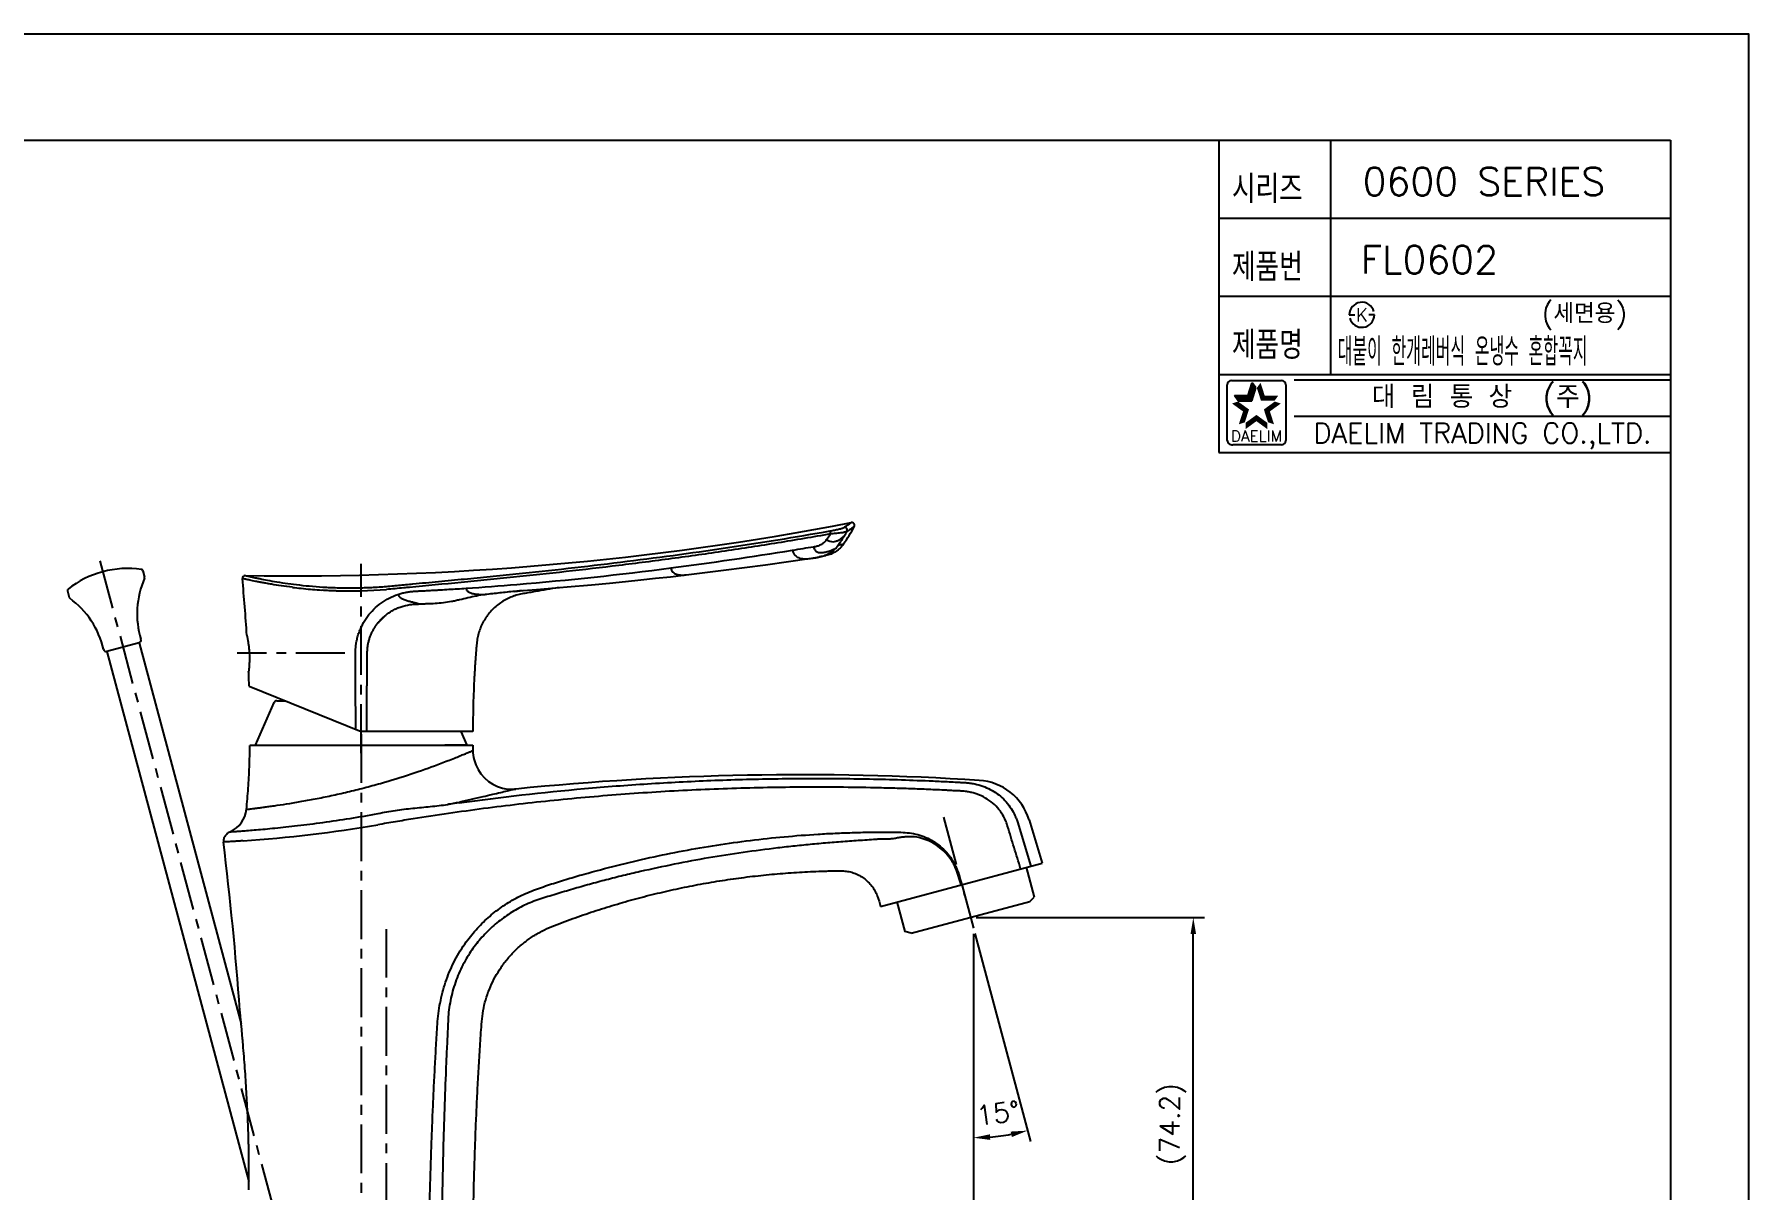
# Model space of a CAD drawing. Extents: x -12995 to -12401, y -628 to -208.
# Drawn here: x -12708.3 to -12400.9, y -415.5 to -208.3 of the extents above; entities that cross this region are included whole.
import ezdxf
from ezdxf.enums import TextEntityAlignment as Align

# ---------------------------------------------------------------- set-up
doc = ezdxf.new("R2010")
doc.units = 0
doc.header["$LTSCALE"] = 7
doc.header["$MEASUREMENT"] = 0
doc.linetypes.add('CENTER', pattern=[2, 1.25, -0.25, 0.25, -0.25])
doc.layers.get('0').update_dxf_attribs({"color": 2, "linetype": 'CONTINUOUS'})
for name, color, linetype in [('02___PRT_ALL_AXES', 7, 'CONTINUOUS'), ('08_ALL_FEATURES', 7, 'CONTINUOUS'), ('CL', 1, 'CENTER'), ('D', 2, 'CONTINUOUS'), ('DWG', 7, 'CONTINUOUS'), ('TXT', 4, 'CONTINUOUS')]:
    doc.layers.add(name, color=color, linetype=linetype)
doc.styles.add('GHS', font='ROMANS', dxfattribs={"bigfont": 'GHS'})
doc.styles.add('ROMANS', font='romans')

msp = doc.modelspace()

# ---------------------------------------------------------------- linework, layer by layer
at = {"color": 7}
for p, q in [((-12495.88, -227.25), (-12495.88, -283.25)), ((-12475.88, -227.25), (-12475.88, -269.25)), ((-12495.88, -241.25), (-12414.88, -241.25)), ((-12495.88, -255.25), (-12414.88, -255.25)), ((-12495.88, -269.25), (-12414.88, -269.25)), ((-12495.88, -283.25), (-12414.88, -283.25))]:
    msp.add_line(p, q, dxfattribs=at)
at = {"color": 2, "linetype": 'Continuous'}
for p, q in [((-12493.65, -270.37), (-12484.65, -270.37)), ((-12482.38, -270.25), (-12414.88, -270.25)), ((-12494.4, -281.12), (-12494.4, -271.12)), ((-12483.9, -271.12), (-12483.9, -281.12)), ((-12482.38, -276.75), (-12414.88, -276.75)), ((-12484.65, -281.87), (-12493.4, -281.87))]:
    msp.add_line(p, q, dxfattribs=at)
at = {"color": 2}
for p, q in [((-12492.4, -273.99), (-12493.07, -273.07)), ((-12493.07, -273.07), (-12490.64, -273.07)), ((-12490.64, -273.07), (-12489.89, -270.76)), ((-12489.98, -273.99), (-12489.23, -271.68)), ((-12489.23, -271.68), (-12489.89, -270.76)), ((-12492.4, -273.99), (-12489.98, -273.99))]:
    msp.add_line(p, q, dxfattribs=at)
at = {"linetype": 'Continuous'}
msp.add_lwpolyline([(-12994.88, -628.25), (-12400.88, -628.25), (-12400.88, -208.25), (-12994.88, -208.25)], close=True, dxfattribs=at)
at = {"color": 2, "linetype": 'Continuous'}
for centre, radius, start, end in [((-12493.65, -271.12), 0.75, 90, 180), ((-12484.65, -271.12), 0.75, 0, 90), ((-12493.53, -280.99), 0.884, 188.1301, 278.1301), ((-12484.65, -281.12), 0.75, 270, 0)]:
    msp.add_arc(centre, radius, start, end, dxfattribs=at)
at = {"color": 2}
for points in [[(-12493.07, -273.07), (-12492.4, -273.99), (-12490.64, -273.07), (-12489.98, -273.99)], [(-12490.64, -273.07), (-12489.98, -273.99), (-12489.89, -270.76), (-12489.23, -271.68)], [(-12488.41, -270.76), (-12489.08, -271.68), (-12487.66, -273.07), (-12488.33, -273.99)], [(-12487.66, -273.07), (-12488.33, -273.99), (-12485.24, -273.07), (-12485.9, -273.99)], [(-12491.56, -275.9), (-12490.48, -275.55), (-12493.52, -274.48), (-12492.45, -274.13)], [(-12492.31, -278.21), (-12491.23, -277.86), (-12491.56, -275.9), (-12490.48, -275.55)], [(-12489.15, -277.65), (-12489.15, -276.52), (-12491.11, -279.08), (-12491.11, -277.95)], [(-12487.19, -279.08), (-12487.19, -277.95), (-12489.15, -277.65), (-12489.15, -276.52)], [(-12484.78, -274.48), (-12485.86, -274.13), (-12486.74, -275.9), (-12487.82, -275.55)], [(-12486.74, -275.9), (-12487.82, -275.55), (-12485.99, -278.21), (-12487.07, -277.86)]]:
    msp.add_solid(points, dxfattribs=at)
at = {"layer": '02___PRT_ALL_AXES', "color": 7, "linetype": 'Continuous'}
for centre, radius, start, end in [((-12954.56, -333.3), 284.9, 3.4722, 5.5243), ((-12954.39, -333.29), 284.74, 1.6351, 2.1631)]:
    msp.add_arc(centre, radius, start, end, dxfattribs=at)
msp.add_open_spline([(-12670.18, -316.04), (-12670.18, -316.04), (-12670.18, -316.05), (-12670.18, -316.05), (-12670.18, -316.05), (-12670.17, -316.06), (-12670.17, -316.08), (-12670.16, -316.11), (-12670.16, -316.15), (-12670.15, -316.19), (-12670.14, -316.24), (-12670.12, -316.32), (-12670.1, -316.44), (-12670.07, -316.6), (-12670.03, -316.79), (-12669.99, -317), (-12669.96, -317.24), (-12669.9, -317.59), (-12669.84, -318.06), (-12669.78, -318.66), (-12669.74, -319.29), (-12669.72, -319.91), (-12669.72, -320.52), (-12669.73, -320.99), (-12669.75, -321.35), (-12669.77, -321.58), (-12669.78, -321.8), (-12669.8, -321.99), (-12669.81, -322.15), (-12669.83, -322.27), (-12669.84, -322.35), (-12669.84, -322.4), (-12669.85, -322.44), (-12669.85, -322.48), (-12669.85, -322.51), (-12669.86, -322.53), (-12669.86, -322.54), (-12669.86, -322.54), (-12669.86, -322.54), (-12669.86, -322.54), (-12669.86, -322.54)], degree=3, knots=[0, 0, 0, 0, 0.000154, 0.000617, 0.001387, 0.002462, 0.005528, 0.009807, 0.015288, 0.021954, 0.029783, 0.038751, 0.060011, 0.085492, 0.114925, 0.148008, 0.184416, 0.223801, 0.310005, 0.40344, 0.500623, 0.597858, 0.691396, 0.777633, 0.816972, 0.853281, 0.886216, 0.915459, 0.940724, 0.961762, 0.970624, 0.978355, 0.984933, 0.990337, 0.994554, 0.997575, 0.998634, 0.999392, 0.999848, 1, 1, 1, 1], dxfattribs=at)
at = {"layer": '08_ALL_FEATURES', "color": 7, "linetype": 'Continuous'}
for p, q in [((-12564.14, -299.89), (-12563.19, -299.67)), ((-12568.91, -302.25), (-12568.67, -302.21)), ((-12568.67, -302.21), (-12568.55, -302.19)), ((-12568.55, -302.19), (-12568.43, -302.17)), ((-12568.43, -302.17), (-12568.32, -302.16)), ((-12568.32, -302.16), (-12568.26, -302.15)), ((-12568.26, -302.15), (-12568.16, -302.13)), ((-12568.2, -302.14), (-12568.1, -302.12)), ((-12568.11, -302.12), (-12568, -302.1)), ((-12568.05, -302.11), (-12567.94, -302.09)), ((-12567.95, -302.09), (-12567.85, -302.07)), ((-12567.89, -302.08), (-12567.8, -302.06)), ((-12567.81, -302.06), (-12567.71, -302.04)), ((-12567.75, -302.05), (-12567.66, -302.03)), ((-12567.67, -302.03), (-12567.57, -302.01)), ((-12567.58, -302.01), (-12567.48, -301.99)), ((-12567.29, -301.93), (-12567.56, -301.98)), ((-12567.49, -301.99), (-12567.4, -301.97)), ((-12567.41, -301.97), (-12567.32, -301.95)), ((-12567.33, -301.95), (-12567.28, -301.94)), ((-12567.29, -301.94), (-12567.2, -301.92)), ((-12567.29, -301.93), (-12567.29, -301.93)), ((-12567.21, -301.92), (-12567.13, -301.9)), ((-12567.14, -301.91), (-12567.07, -301.89)), ((-12567.1, -301.89), (-12566.36, -301.75)), ((-12567.07, -301.89), (-12567.01, -301.87)), ((-12567.01, -301.87), (-12566.93, -301.85)), ((-12618.24, -307.83), (-12612.73, -307.36)), ((-12612.73, -307.36), (-12608.38, -306.98)), ((-12608.38, -306.98), (-12605.17, -306.68)), ((-12605.17, -306.68), (-12602.28, -306.4)), ((-12602.28, -306.4), (-12599.52, -306.11)), ((-12599.52, -306.11), (-12596.88, -305.83)), ((-12596.88, -305.83), (-12594.24, -305.54)), ((-12594.24, -305.54), (-12591.4, -305.21)), ((-12622.18, -308.19), (-12620.65, -308.04)), ((-12621.75, -308.14), (-12622.18, -308.19)), ((-12620.79, -308.05), (-12620.8, -308.05)), ((-12620.65, -308.04), (-12618.24, -307.83)), ((-12669.77, -325.17), (-12649.65, -333.29)), ((-12629.65, -333.29), (-12649.65, -333.29))]:
    msp.add_line(p, q, dxfattribs=at)
for points in [[(-12591.4, -305.21), (-12584.73, -304.39), (-12577.17, -303.4), (-12568.91, -302.25)], [(-12646.68, -313.88), (-12646.42, -313.56), (-12645.33, -312.52)]]:
    msp.add_lwpolyline(points, dxfattribs=at)
for centre, radius, start, end in [((-12661.91, 224.04), 529.43, 269.0729, 280.9002), ((-12586.51, -284.43), 24.92, 324.4961, 327.3442), ((-12597.11, -276.37), 41.16, 325.5134, 330.5941), ((-12596.92, -277.24), 39.84, 328.2998, 329.5225), ((-12561.7, -296.33), 0.5, 330.5907, 100.8986), ((-12682.13, 372.2), 681.88, 277.41553, 279.26668), ((-12691.63, 432.93), 743.35, 279.23589, 279.52953), ((-12568.21, -297.07), 4.95, 290.7005, 316.7919), ((-12568.23, -297.06), 4.98, 316.928, 325.2775), ((-12568.24, -296.97), 5.05, 280.8604, 285.043), ((-12568.23, -296.99), 5.03, 285.0067, 290.6855), ((-12670.48, -305.82), 0.5, 89.0637, 185.5312), ((-12651.45, -221.65), 86.45, 262.9934, 263.2213), ((-12651.53, -222.35), 85.74, 263.2192, 264.3281), ((-12651.7, -224), 84.09, 264.3284, 266.5572), ((-12651.7, -224.1), 83.98, 266.5577, 268.3133), ((-12651.71, -224.07), 84.02, 268.3167, 274.486)]:
    msp.add_arc(centre, radius, start, end, dxfattribs=at)
for points, knots in [([(-12565.53, -297.88), (-12568.68, -298.43), (-12574.98, -299.51), (-12584.46, -300.98), (-12593.96, -302.33), (-12603.45, -303.55), (-12612.93, -304.65), (-12620.8, -305.49), (-12627.07, -306.12), (-12633.28, -306.73), (-12637.93, -307.16), (-12641.03, -307.46)], [0, 0, 0, 0, 0.12596, 0.252058, 0.378115, 0.503927, 0.629268, 0.753898, 0.815872, 0.877563, 1, 1, 1, 1]), ([(-12640.4, -306.84), (-12638.87, -306.69), (-12635.8, -306.41), (-12631.19, -305.96), (-12626.56, -305.51), (-12620.35, -304.88), (-12612.55, -304.05), (-12600.02, -302.58), (-12584.34, -300.46), (-12571.84, -298.43), (-12565.6, -297.33)], [0, 0, 0, 0, 0.061108, 0.122516, 0.184231, 0.246212, 0.370849, 0.496184, 0.748007, 1, 1, 1, 1]), ([(-12566.22, -298.9), (-12566.05, -299.03), (-12565.68, -299.22), (-12565.08, -299.3), (-12564.54, -299.19), (-12564.14, -299.02), (-12563.86, -298.85), (-12563.66, -298.71), (-12563.49, -298.58), (-12563.34, -298.46), (-12563.24, -298.37), (-12563.17, -298.3), (-12563.12, -298.26), (-12563.09, -298.23), (-12563.06, -298.2), (-12563.04, -298.18), (-12563.03, -298.18), (-12563.02, -298.17)], [0, 0, 0, 0, 0.181664, 0.340114, 0.489814, 0.634267, 0.703252, 0.768606, 0.828975, 0.882848, 0.928599, 0.947898, 0.964522, 0.978251, 0.988867, 0.996163, 1, 1, 1, 1]), ([(-12565.6, -297.33), (-12565.34, -297.29), (-12564.95, -297.22), (-12564.44, -297.11), (-12564.08, -297.03), (-12563.75, -296.94), (-12563.48, -296.86), (-12563.28, -296.79), (-12563.16, -296.74), (-12563.12, -296.71), (-12563.1, -296.7)], [0, 0, 0, 0, 0.306591, 0.457707, 0.602899, 0.735847, 0.849462, 0.938744, 0.973254, 1, 1, 1, 1]), ([(-12565.6, -297.33), (-12565.6, -297.34), (-12565.6, -297.36), (-12565.6, -297.4), (-12565.59, -297.45), (-12565.58, -297.55), (-12565.56, -297.7), (-12565.54, -297.82), (-12565.53, -297.88)], [0, 0, 0, 0, 0.036884, 0.10578, 0.207939, 0.340312, 0.664456, 1, 1, 1, 1]), ([(-12562.58, -297.45), (-12562.61, -297.46), (-12562.66, -297.48), (-12562.8, -297.53), (-12563.03, -297.6), (-12563.36, -297.66), (-12563.76, -297.71), (-12564.2, -297.75), (-12564.79, -297.8), (-12565.24, -297.85), (-12565.53, -297.88)], [0, 0, 0, 0, 0.026465, 0.060065, 0.147964, 0.263102, 0.401136, 0.551635, 0.704266, 1, 1, 1, 1]), ([(-12563.02, -298.17), (-12563.2, -298.47), (-12563.57, -299.04), (-12563.95, -299.61), (-12564.14, -299.89)], [0, 0, 0, 0, 0.499949, 1, 1, 1, 1]), ([(-12563.1, -296.7), (-12563, -296.63), (-12562.81, -296.51), (-12562.54, -296.34), (-12562.32, -296.19), (-12562.13, -296.07), (-12562, -295.98), (-12561.92, -295.93), (-12561.88, -295.9), (-12561.84, -295.88), (-12561.82, -295.86), (-12561.8, -295.85), (-12561.79, -295.84), (-12561.79, -295.84)], [0, 0, 0, 0, 0.232902, 0.435613, 0.60764, 0.748628, 0.858446, 0.901631, 0.936984, 0.964501, 0.984179, 0.996013, 1, 1, 1, 1]), ([(-12562.58, -297.45), (-12562.54, -297.37), (-12562.49, -297.19), (-12562.59, -296.9), (-12562.82, -296.71), (-12563.02, -296.69), (-12563.1, -296.7)], [0, 0, 0, 0, 0.22638, 0.500598, 0.774329, 1, 1, 1, 1]), ([(-12561.25, -296.58), (-12561.25, -296.58), (-12561.26, -296.59), (-12561.27, -296.59), (-12561.28, -296.6), (-12561.3, -296.62), (-12561.34, -296.64), (-12561.39, -296.67), (-12561.44, -296.71), (-12561.51, -296.75), (-12561.62, -296.83), (-12561.78, -296.93), (-12562.01, -297.08), (-12562.28, -297.26), (-12562.47, -297.38), (-12562.58, -297.45)], [0, 0, 0, 0, 0.003856, 0.008773, 0.015675, 0.03541, 0.063016, 0.098446, 0.141656, 0.19264, 0.251411, 0.392376, 0.564608, 0.767492, 1, 1, 1, 1]), ([(-12572.33, -300.78), (-12572.3, -300.96), (-12572.2, -301.31), (-12571.9, -301.74), (-12571.51, -302.03), (-12571.05, -302.22), (-12570.57, -302.32), (-12569.91, -302.36), (-12569.42, -302.32), (-12569.1, -302.27)], [0, 0, 0, 0, 0.14159, 0.265857, 0.38479, 0.505584, 0.630257, 0.757095, 1, 1, 1, 1]), ([(-12568.57, -300.16), (-12568.34, -300.14), (-12567.89, -300.05), (-12567.24, -299.81), (-12566.67, -299.42), (-12566.36, -299.09), (-12566.22, -298.9)], [0, 0, 0, 0, 0.250553, 0.500768, 0.750561, 1, 1, 1, 1]), ([(-12568.57, -300.16), (-12568.55, -300.28), (-12568.48, -300.51), (-12568.31, -300.81), (-12568.08, -301.02), (-12567.8, -301.15), (-12567.49, -301.22), (-12567.04, -301.24), (-12566.58, -301.17), (-12566.13, -301.06), (-12565.8, -300.95), (-12565.49, -300.84), (-12565.21, -300.73), (-12565.01, -300.64), (-12564.87, -300.58), (-12564.78, -300.54), (-12564.71, -300.5), (-12564.66, -300.48), (-12564.62, -300.46), (-12564.6, -300.46), (-12564.6, -300.45)], [0, 0, 0, 0, 0.082742, 0.153487, 0.218393, 0.282678, 0.349566, 0.420235, 0.570564, 0.64737, 0.722488, 0.793585, 0.858196, 0.913767, 0.937349, 0.957688, 0.974452, 0.987309, 0.995928, 1, 1, 1, 1]), ([(-12563.19, -299.67), (-12563.37, -299.94), (-12563.79, -300.43), (-12564.55, -301.05), (-12565.42, -301.5), (-12566.04, -301.69), (-12566.36, -301.75)], [0, 0, 0, 0, 0.245732, 0.497281, 0.749963, 1, 1, 1, 1]), ([(-12630.86, -307.62), (-12627.82, -307.41), (-12615.55, -306.49), (-12603.31, -305.17), (-12594.12, -303.97)], [0, 0, 0, 0, 0.247637, 1, 1, 1, 1]), ([(-12594.12, -303.97), (-12594.11, -304.12), (-12594.04, -304.39), (-12593.8, -304.73), (-12593.49, -304.97), (-12593.11, -305.13), (-12592.7, -305.22), (-12592.12, -305.27), (-12591.69, -305.24), (-12591.4, -305.21)], [0, 0, 0, 0, 0.13079, 0.247788, 0.362883, 0.482821, 0.609233, 0.740311, 1, 1, 1, 1]), ([(-12662, -307.45), (-12662.66, -307.37), (-12663.91, -307.2), (-12665.43, -306.96), (-12666.54, -306.77), (-12667.28, -306.64), (-12667.96, -306.51), (-12668.57, -306.39), (-12669.12, -306.28), (-12669.6, -306.18), (-12669.96, -306.1), (-12670.21, -306.05), (-12670.37, -306.01), (-12670.51, -305.98), (-12670.63, -305.95), (-12670.73, -305.93), (-12670.82, -305.91), (-12670.88, -305.9), (-12670.92, -305.89), (-12670.94, -305.88), (-12670.95, -305.88), (-12670.97, -305.88), (-12670.97, -305.87), (-12670.98, -305.87), (-12670.98, -305.87)], [0, 0, 0, 0, 0.218954, 0.41594, 0.505312, 0.588156, 0.664163, 0.73304, 0.794505, 0.848318, 0.894251, 0.914197, 0.932103, 0.94795, 0.961717, 0.973386, 0.982944, 0.990387, 0.993314, 0.995712, 0.997579, 0.998917, 0.999724, 1, 1, 1, 1]), ([(-12670.47, -305.32), (-12670.47, -305.33), (-12670.45, -305.33), (-12670.42, -305.34), (-12670.37, -305.35), (-12670.3, -305.37), (-12670.21, -305.39), (-12670.04, -305.43), (-12669.78, -305.48), (-12669.42, -305.57), (-12668.97, -305.67), (-12668.45, -305.78), (-12667.6, -305.95), (-12666.37, -306.19), (-12664.7, -306.49), (-12662.78, -306.78), (-12660.66, -307.05), (-12658.35, -307.28), (-12655.89, -307.46), (-12653.34, -307.55), (-12650.72, -307.56), (-12648.1, -307.49), (-12645.5, -307.32), (-12642.94, -307.09), (-12641.24, -306.92), (-12640.4, -306.84)], [0, 0, 0, 0, 0.000353, 0.001407, 0.003165, 0.005625, 0.008783, 0.012634, 0.022399, 0.034879, 0.050009, 0.067714, 0.087924, 0.135505, 0.191899, 0.256213, 0.327464, 0.404516, 0.486164, 0.571088, 0.65789, 0.745146, 0.831451, 0.916049, 1, 1, 1, 1]), ([(-12650.66, -332.89), (-12650.66, -331.74), (-12650.66, -330.02), (-12650.67, -327.72), (-12650.67, -326), (-12650.68, -324.28), (-12650.68, -322.56), (-12650.69, -321.12), (-12650.7, -319.98), (-12650.7, -319.12), (-12650.67, -318.26), (-12650.56, -317.4), (-12650.38, -316.56), (-12650.14, -315.73), (-12649.83, -314.93), (-12649.35, -313.89), (-12648.58, -312.67), (-12647.45, -311.36), (-12645.71, -309.89), (-12644.18, -309.09), (-12643.11, -308.73)], [0, 0, 0, 0, 0.125404, 0.188099, 0.250786, 0.313464, 0.37613, 0.438782, 0.470101, 0.501418, 0.53273, 0.564031, 0.595331, 0.626627, 0.657928, 0.68924, 0.751863, 0.814518, 0.877036, 1, 1, 1, 1]), ([(-12645.33, -312.52), (-12645.3, -312.5), (-12645.25, -312.46), (-12645.17, -312.39), (-12645.11, -312.31), (-12645.04, -312.23), (-12644.96, -312.17), (-12644.85, -312.09), (-12644.7, -312), (-12644.53, -311.89), (-12644.3, -311.75), (-12644.01, -311.58), (-12643.64, -311.39), (-12643.28, -311.22), (-12642.9, -311.07), (-12642.15, -310.79), (-12641.24, -310.57), (-12640.18, -310.47), (-12639.66, -310.46), (-12639.39, -310.46)], [0, 0, 0, 0, 0.015948, 0.031901, 0.04787, 0.063806, 0.079728, 0.095637, 0.127426, 0.159189, 0.190926, 0.25429, 0.317501, 0.380542, 0.443401, 0.506076, 0.754625, 0.877834, 1, 1, 1, 1]), ([(-12641.03, -307.46), (-12641.37, -307.49), (-12642.74, -307.62), (-12644.11, -307.75), (-12645.14, -307.83)], [0, 0, 0, 0, 0.249329, 1, 1, 1, 1]), ([(-12643.11, -308.73), (-12642.87, -308.65), (-12642.38, -308.5), (-12641.63, -308.33), (-12640.87, -308.21), (-12640.11, -308.14), (-12639.34, -308.11), (-12638.57, -308.08), (-12637.8, -308.03), (-12637.03, -307.99), (-12636.27, -307.95), (-12635.24, -307.89), (-12633.95, -307.81), (-12632.41, -307.72), (-12631.38, -307.65), (-12630.86, -307.62)], [0, 0, 0, 0, 0.062455, 0.124648, 0.18677, 0.248886, 0.311092, 0.373434, 0.435864, 0.498356, 0.560905, 0.623491, 0.748783, 0.874266, 1, 1, 1, 1]), ([(-12643.11, -308.73), (-12643.09, -308.8), (-12643.02, -308.95), (-12642.85, -309.13), (-12642.64, -309.3), (-12642.29, -309.5), (-12641.78, -309.71), (-12641.14, -309.91), (-12640.6, -310.05), (-12640.2, -310.15), (-12639.94, -310.22), (-12639.72, -310.28), (-12639.57, -310.33), (-12639.48, -310.37), (-12639.43, -310.4), (-12639.39, -310.44), (-12639.39, -310.46)], [0, 0, 0, 0, 0.053397, 0.111162, 0.175099, 0.245316, 0.400508, 0.564857, 0.72302, 0.794655, 0.858542, 0.912615, 0.95491, 0.971125, 0.983894, 1, 1, 1, 1]), ([(-12627.47, -308.76), (-12627.99, -308.82), (-12629.01, -309), (-12630.53, -309.34), (-12631.77, -309.64), (-12632.75, -309.87), (-12633.72, -310.06), (-12634.94, -310.25), (-12636.4, -310.39), (-12637.64, -310.43), (-12638.64, -310.45), (-12639.14, -310.46), (-12639.39, -310.46)], [0, 0, 0, 0, 0.129942, 0.25867, 0.385154, 0.447396, 0.509006, 0.630752, 0.751857, 0.874613, 0.936966, 1, 1, 1, 1]), ([(-12630.86, -307.62), (-12630.86, -307.69), (-12630.83, -307.85), (-12630.7, -308.05), (-12630.52, -308.22), (-12630.21, -308.4), (-12629.84, -308.52), (-12629.44, -308.61), (-12629.12, -308.66), (-12628.81, -308.69), (-12628.51, -308.72), (-12628.23, -308.73), (-12628.01, -308.74), (-12627.86, -308.74), (-12627.76, -308.74), (-12627.67, -308.74), (-12627.6, -308.74), (-12627.54, -308.74), (-12627.5, -308.75), (-12627.48, -308.75), (-12627.47, -308.75), (-12627.47, -308.75), (-12627.47, -308.76), (-12627.47, -308.76)], [0, 0, 0, 0, 0.060907, 0.120032, 0.182389, 0.250334, 0.402769, 0.484944, 0.568483, 0.65116, 0.730609, 0.804374, 0.86994, 0.898852, 0.924754, 0.947325, 0.966241, 0.981182, 0.991834, 0.995462, 0.997923, 0.999249, 1, 1, 1, 1]), ([(-12614.32, -307.49), (-12615.01, -307.61), (-12616.06, -307.79), (-12617.45, -308.03), (-12618.49, -308.21), (-12619.53, -308.4), (-12620.57, -308.58), (-12621.44, -308.75), (-12622.12, -308.96), (-12622.78, -309.19), (-12623.59, -309.55), (-12624.81, -310.27), (-12626.19, -311.39), (-12627.29, -312.78), (-12627.99, -314.01), (-12628.41, -314.99), (-12628.67, -315.83), (-12628.83, -316.52), (-12628.94, -317.21), (-12629, -317.92), (-12629.06, -318.62), (-12629.12, -319.32), (-12629.18, -320.2), (-12629.26, -321.27), (-12629.33, -322.39), (-12629.42, -323.97), (-12629.51, -326), (-12629.62, -329.24), (-12629.65, -331.67), (-12629.65, -333.29)], [0, 0, 0, 0, 0.059936, 0.089902, 0.119866, 0.149829, 0.179789, 0.209742, 0.224715, 0.239713, 0.269572, 0.299677, 0.35957, 0.419405, 0.449366, 0.47933, 0.509294, 0.524282, 0.539253, 0.569135, 0.584087, 0.599077, 0.629045, 0.658948, 0.689768, 0.724564, 0.793558, 0.86242, 1, 1, 1, 1]), ([(-12622.18, -308.19), (-12622.62, -308.23), (-12623.51, -308.32), (-12624.83, -308.46), (-12626.15, -308.61), (-12627.03, -308.7), (-12627.47, -308.76)], [0, 0, 0, 0, 0.250548, 0.500745, 0.750589, 1, 1, 1, 1]), ([(-12646.68, -313.88), (-12646.63, -313.81), (-12646.53, -313.69), (-12646.32, -313.45), (-12646.12, -313.19), (-12645.91, -312.96), (-12645.76, -312.82), (-12645.63, -312.72), (-12645.53, -312.66), (-12645.45, -312.6), (-12645.38, -312.56), (-12645.35, -312.53), (-12645.33, -312.52)], [0, 0, 0, 0, 0.125146, 0.250262, 0.500352, 0.625326, 0.750191, 0.812629, 0.875063, 0.937509, 0.968744, 1, 1, 1, 1]), ([(-12648.65, -333.29), (-12648.65, -332.47), (-12648.65, -330.81), (-12648.65, -328.33), (-12648.64, -326.26), (-12648.63, -324.61), (-12648.63, -323.36), (-12648.62, -322.12), (-12648.62, -321.09), (-12648.62, -320.26), (-12648.61, -319.64), (-12648.59, -319.02), (-12648.55, -318.4), (-12648.48, -317.89), (-12648.4, -317.49), (-12648.32, -317.18), (-12648.25, -316.88), (-12648.16, -316.59), (-12648.05, -316.3), (-12647.93, -316.01), (-12647.81, -315.72), (-12647.68, -315.44), (-12647.54, -315.17), (-12647.41, -314.94), (-12647.3, -314.77), (-12647.22, -314.63), (-12647.15, -314.5), (-12647.04, -314.32), (-12646.89, -314.11), (-12646.75, -313.96), (-12646.68, -313.88)], [0, 0, 0, 0, 0.125053, 0.250095, 0.375118, 0.437622, 0.500118, 0.562608, 0.625089, 0.656325, 0.687559, 0.718792, 0.75002, 0.781247, 0.796864, 0.812482, 0.8281, 0.843718, 0.859341, 0.874965, 0.89059, 0.906217, 0.921847, 0.937477, 0.945293, 0.953108, 0.960925, 0.968741, 0.984369, 1, 1, 1, 1])]:
    msp.add_open_spline(points, degree=3, knots=knots, dxfattribs=at)
msp.add_open_spline([(-12620.8, -308.05), (-12621.12, -308.08), (-12621.43, -308.11), (-12621.75, -308.14)], degree=3, dxfattribs=at)
at = {"layer": 'CL'}
for p, q in [((-12696.54, -302.71), (-12663.34, -426.61)), ((-12645.15, -587.46), (-12645.15, -368.79))]:
    msp.add_line(p, q, dxfattribs=at)
at = {"layer": 'D'}
for p, q in [((-12472.5, -258.57), (-12472, -258.57)), ((-12472, -258.57), (-12471.5, -258.57)), ((-12468.5, -258.57), (-12469, -258.57)), ((-12468, -258.57), (-12468.5, -258.57)), ((-12539.43, -366.66), (-12498.47, -366.66)), ((-12539.91, -369.6), (-12539.91, -468.93)), ((-12539.65, -369.56), (-12529.66, -406.83)), ((-12500.47, -437.79), (-12500.47, -369.66))]:
    msp.add_line(p, q, dxfattribs=at)
at = {"layer": 'D', "color": 1, "linetype": 'CENTER', "lineweight": 25}
for p, q in [((-12649.65, -337.17), (-12649.65, -303.25)), ((-12652.63, -319.28), (-12671.93, -319.28))]:
    msp.add_line(p, q, dxfattribs=at)
at = {"layer": 'D', "color": 0}
for p, q in [((-12668.65, -335.79), (-12665.29, -328.09)), ((-12630.65, -335.79), (-12631.75, -333.29)), ((-12668.65, -335.79), (-12664.65, -335.79)), ((-12668.65, -335.79), (-12664.65, -335.79)), ((-12630.65, -335.79), (-12634.65, -335.79)), ((-12630.65, -335.79), (-12634.65, -335.79))]:
    msp.add_line(p, q, dxfattribs=at)
at = {"layer": 'D', "color": 7, "linetype": 'Continuous'}
for p, q in [((-12664.83, -327.79), (-12663.27, -327.79)), ((-12669.65, -335.79), (-12629.65, -335.79)), ((-12629.65, -335.79), (-12629.65, -336.73)), ((-12532.01, -349.52), (-12529.58, -357.44)), ((-12529.91, -349.14), (-12527.54, -356.9)), ((-12670.87, -352.92), (-12671.22, -352.95)), ((-12556.53, -364.67), (-12527.54, -356.9))]:
    msp.add_line(p, q, dxfattribs=at)
at = {"layer": 'D', "color": 1, "linetype": 'Continuous'}
for p, q in [((-12649.65, -333.79), (-12649.65, -335.79)), ((-12542, -360.77), (-12539.91, -368.6))]:
    msp.add_line(p, q, dxfattribs=at)
at = {"layer": 'D', "color": 1, "linetype": 'CENTER'}
for p, q in [((-12649.65, -333.79), (-12649.65, -442.79)), ((-12545.24, -348.7), (-12541.49, -362.7))]:
    msp.add_line(p, q, dxfattribs=at)
at = {"layer": 'D'}
for centre, radius, start, end in [((-12470.25, -258.57), 2.25, 15, 180), ((-12470.25, -258.57), 2.25, 195, 0), ((-12539.91, -368.6), 37.58, 274.5747, 280.4253)]:
    msp.add_arc(centre, radius, start, end, dxfattribs=at)
at = {"layer": 'D', "color": 7, "linetype": 'Continuous'}
for centre, radius, start, end in [((-12664.83, -328.29), 0.5, 90, 156.3706), ((-12779.95, -335.8), 110.3, 358.0084, 0.0001), ((-12779.95, -335.8), 110.3, 358.0084, 0.0001), ((-12519.32, -335.79), 110.33, 180, 180.4835), ((-12622.63, -336.66), 7.02, 180.507, 194.0697), ((-12780.01, -335.79), 110.36, 356.0179, 358.0072), ((-12780.01, -335.79), 110.36, 356.0179, 358.0072), ((-12622.65, -336.67), 7, 194.0958, 256.2992), ((-12570.91, -850.84), 509.77, 86.3943, 95.7468), ((-12780.02, -335.8), 110.36, 354.0314, 356.0204), ((-12780.02, -335.8), 110.36, 354.0314, 356.0204), ((-12622.65, -336.62), 7.05, 256.3706, 275.6771), ((-12539.48, -352.06), 10, 16.9981, 86.3947), ((-12675.23, -346.75), 5, 294.8778, 354.028), ((-12700.62, -23.68), 329.49, 281.64, 282.0087), ((-12604.78, -549.88), 205.6, 98.0934, 98.2091), ((-12570.34, -790.33), 448.5, 97.9176, 98.1254), ((-12688.2, -104.7), 248.83, 273.9945, 279.5994), ((-12540.92, -352.11), 7.37, 20.9422, 21.9091), ((-12541.06, -352.16), 7.51, 14.2633, 20.9266), ((-12541.14, -352.32), 9.54, 21.3804, 22.1433), ((-13310.49, -430.85), 640.84, 4.25284, 6.9652)]:
    msp.add_arc(centre, radius, start, end, dxfattribs=at)
for points, knots in [([(-12635.36, -339.02), (-12634.94, -338.86), (-12634.14, -338.56), (-12633.02, -338.11), (-12632.17, -337.78), (-12631.57, -337.53), (-12631.18, -337.37), (-12630.83, -337.22), (-12630.52, -337.1), (-12630.26, -336.99), (-12630.05, -336.9), (-12629.9, -336.83), (-12629.81, -336.79), (-12629.75, -336.77), (-12629.71, -336.75), (-12629.68, -336.74), (-12629.66, -336.73), (-12629.65, -336.72), (-12629.65, -336.73)], [0, 0, 0, 0, 0.219682, 0.416662, 0.588582, 0.664431, 0.733173, 0.794535, 0.848267, 0.894164, 0.932027, 0.961658, 0.973341, 0.982921, 0.990388, 0.99573, 0.998938, 1, 1, 1, 1]), ([(-12670.25, -347.27), (-12670.25, -347.27), (-12670.25, -347.27), (-12670.24, -347.27), (-12670.22, -347.27), (-12670.19, -347.26), (-12670.16, -347.26), (-12670.1, -347.25), (-12670.01, -347.24), (-12669.88, -347.23), (-12669.72, -347.21), (-12669.54, -347.19), (-12669.23, -347.15), (-12668.79, -347.1), (-12668.17, -347.02), (-12667.45, -346.93), (-12666.63, -346.82), (-12665.72, -346.69), (-12664.33, -346.49), (-12662.4, -346.19), (-12659.9, -345.77), (-12657.18, -345.25), (-12654.32, -344.66), (-12651.38, -343.98), (-12648.43, -343.23), (-12644.63, -342.17), (-12640.26, -340.8), (-12636.9, -339.6), (-12635.36, -339.02)], [0, 0, 0, 0, 0.000102, 0.000407, 0.000914, 0.001624, 0.002536, 0.003649, 0.006478, 0.010109, 0.014537, 0.019754, 0.025752, 0.040059, 0.057381, 0.077613, 0.100645, 0.12634, 0.15455, 0.217849, 0.289051, 0.366487, 0.44837, 0.532868, 0.618178, 0.70258, 0.862302, 1, 1, 1, 1]), ([(-12534.09, -349.37), (-12534.49, -348.38), (-12535.4, -347.01), (-12537.04, -345.63), (-12538.44, -344.84), (-12539.71, -344.38), (-12540.75, -344.14), (-12541.41, -344.04), (-12541.94, -344), (-12542.35, -343.98), (-12542.75, -343.96), (-12543.28, -343.94), (-12543.95, -343.9), (-12545.02, -343.85), (-12546.35, -343.78), (-12547.95, -343.71), (-12549.56, -343.65), (-12551.69, -343.57), (-12554.36, -343.49), (-12558.64, -343.38), (-12563.98, -343.3), (-12570.39, -343.29), (-12576.8, -343.37), (-12583.2, -343.53), (-12589.59, -343.78), (-12598.1, -344.23), (-12608.71, -345.02), (-12621.4, -346.31), (-12629.83, -347.41), (-12634.03, -348.02)], [0, 0, 0, 0, 0.031169, 0.046829, 0.062492, 0.078153, 0.085991, 0.093831, 0.097751, 0.10167, 0.105588, 0.109508, 0.117347, 0.125186, 0.140863, 0.15654, 0.172214, 0.187888, 0.219233, 0.250572, 0.313231, 0.375863, 0.438466, 0.501035, 0.563567, 0.626058, 0.750905, 0.875559, 1, 1, 1, 1]), ([(-12632.12, -346.11), (-12624.64, -345.07), (-12613.38, -343.79), (-12598.31, -342.64), (-12586.96, -342.05), (-12575.59, -341.74), (-12566.1, -341.7), (-12558.51, -341.81), (-12552.81, -341.96), (-12548.06, -342.14), (-12544.74, -342.3), (-12543.08, -342.38), (-12542.13, -342.43), (-12541.66, -342.46), (-12541.42, -342.47)], [0, 0, 0, 0, 0.249051, 0.373871, 0.498855, 0.623982, 0.749231, 0.811894, 0.874578, 0.937279, 0.968639, 0.98432, 0.992157, 1, 1, 1, 1]), ([(-12621.95, -343.63), (-12621.89, -343.62), (-12622.41, -343.74), (-12622.65, -343.8), (-12623.65, -344.05), (-12624.76, -344.31), (-12626.24, -344.66), (-12628.69, -345.23), (-12630.67, -345.66), (-12632.07, -345.96)], [0, 0, 0, 0, 0.017356, 0.069101, 0.153982, 0.270244, 0.415614, 0.587498, 1, 1, 1, 1]), ([(-12541.42, -342.47), (-12541.18, -342.49), (-12540.69, -342.53), (-12539.73, -342.67), (-12538.08, -343.09), (-12535.86, -344.15), (-12533.67, -346.13), (-12532.66, -347.82), (-12532.3, -348.72)], [0, 0, 0, 0, 0.062652, 0.125319, 0.250551, 0.500446, 0.750252, 1, 1, 1, 1]), ([(-12646.66, -348.01), (-12646.14, -347.91), (-12645.11, -347.72), (-12643.03, -347.38), (-12640.42, -347.06), (-12637.28, -346.77), (-12635.18, -346.54), (-12634.14, -346.39)], [0, 0, 0, 0, 0.125242, 0.250265, 0.499931, 0.749729, 1, 1, 1, 1]), ([(-12673.12, -351.29), (-12673.12, -351.28), (-12673.11, -351.29), (-12673.1, -351.29), (-12673.08, -351.28), (-12673.04, -351.28), (-12672.98, -351.28), (-12672.91, -351.27), (-12672.78, -351.26), (-12672.57, -351.25), (-12672.28, -351.23), (-12671.92, -351.21), (-12671.5, -351.18), (-12671.01, -351.14), (-12670.47, -351.1), (-12669.63, -351.04), (-12668.44, -350.94), (-12666.85, -350.8), (-12665.08, -350.63), (-12663.13, -350.43), (-12661.04, -350.2), (-12658.82, -349.93), (-12655.68, -349.51), (-12651.61, -348.9), (-12648.33, -348.33), (-12646.66, -348.01)], [0, 0, 0, 0, 0.000313, 0.000703, 0.001248, 0.002804, 0.00498, 0.007774, 0.011186, 0.019853, 0.030958, 0.044465, 0.060338, 0.078536, 0.09901, 0.121695, 0.173449, 0.233215, 0.30031, 0.373962, 0.45333, 0.537495, 0.625502, 0.809092, 1, 1, 1, 1]), ([(-12634.03, -348.02), (-12636.15, -348.33), (-12639.32, -348.81), (-12643.54, -349.5), (-12645.65, -349.86), (-12646.71, -350.04)], [0, 0, 0, 0, 0.500168, 0.750058, 1, 1, 1, 1]), ([(-12531.43, -357.94), (-12531.82, -356.67), (-12532.61, -354.13), (-12533.38, -351.58), (-12533.78, -350.31)], [0, 0, 0, 0, 0.499978, 1, 1, 1, 1]), ([(-12673.12, -351.29), (-12673.3, -351.37), (-12673.64, -351.58), (-12674.08, -352), (-12674.37, -352.53), (-12674.41, -352.94), (-12674.38, -353.14)], [0, 0, 0, 0, 0.250419, 0.500704, 0.750384, 1, 1, 1, 1]), ([(-12671.22, -352.95), (-12671.46, -352.96), (-12671.92, -352.99), (-12672.56, -353.03), (-12673.1, -353.07), (-12673.49, -353.09), (-12673.76, -353.11), (-12673.92, -353.12), (-12674.06, -353.12), (-12674.17, -353.13), (-12674.26, -353.13), (-12674.32, -353.14), (-12674.35, -353.14), (-12674.37, -353.14), (-12674.38, -353.14), (-12674.38, -353.14), (-12674.38, -353.14)], [0, 0, 0, 0, 0.230644, 0.432402, 0.604418, 0.746095, 0.805383, 0.856879, 0.900522, 0.936281, 0.964129, 0.98404, 0.991015, 0.996001, 0.998996, 1, 1, 1, 1]), ([(-12542.08, -360.79), (-12542.24, -360.29), (-12542.53, -359.28), (-12542.97, -358.04), (-12543.42, -357.1), (-12543.96, -356.2), (-12544.75, -355.18), (-12545.89, -354.12), (-12547.17, -353.25), (-12548.57, -352.62), (-12550.05, -352.23), (-12551.33, -352.16), (-12552.34, -352.23), (-12552.98, -352.33), (-12553.49, -352.41), (-12553.87, -352.48), (-12554.26, -352.54), (-12554.64, -352.59), (-12554.97, -352.61), (-12555.24, -352.6), (-12555.5, -352.6), (-12555.83, -352.6), (-12556.36, -352.61), (-12557.01, -352.65), (-12558.06, -352.73), (-12559.37, -352.81), (-12560.94, -352.91), (-12562.5, -353.02), (-12564.07, -353.14), (-12566.16, -353.31), (-12568.76, -353.54), (-12571.88, -353.85), (-12576.03, -354.31), (-12581.21, -354.98), (-12587.39, -355.95), (-12593.54, -357.1), (-12598.64, -358.19), (-12602.69, -359.15), (-12605.73, -359.92), (-12608.75, -360.73), (-12611.25, -361.44), (-12613.24, -362.03), (-12614.73, -362.48), (-12616.21, -362.93), (-12617.66, -363.38), (-12619.06, -363.88), (-12620.41, -364.48), (-12621.71, -365.15), (-12623.4, -366.15), (-12625.39, -367.6), (-12627.56, -369.63), (-12629.46, -371.9), (-12630.54, -373.56), (-12631.02, -374.42)], [0, 0, 0, 0, 0.016029, 0.031924, 0.039822, 0.047702, 0.063417, 0.079077, 0.094655, 0.110149, 0.125535, 0.140856, 0.148585, 0.156381, 0.160306, 0.164243, 0.16819, 0.17215, 0.176136, 0.178156, 0.180174, 0.18419, 0.188188, 0.196137, 0.204074, 0.219985, 0.235889, 0.251781, 0.267667, 0.283545, 0.315282, 0.346997, 0.378691, 0.442032, 0.505324, 0.568585, 0.631828, 0.66345, 0.695067, 0.726688, 0.758314, 0.774057, 0.789731, 0.805434, 0.820897, 0.835895, 0.850633, 0.865504, 0.88038, 0.910202, 0.940095, 0.970033, 1, 1, 1, 1]), ([(-12630.55, -370.67), (-12629.93, -369.85), (-12628.61, -368.28), (-12626.38, -366.18), (-12624.33, -364.65), (-12622.59, -363.58), (-12621.24, -362.85), (-12619.86, -362.21), (-12618.44, -361.65), (-12617, -361.14), (-12615.55, -360.66), (-12614.1, -360.2), (-12612.16, -359.6), (-12608.74, -358.61), (-12603.84, -357.3), (-12595.93, -355.44), (-12587.93, -353.94), (-12579.89, -352.81), (-12573.83, -352.16), (-12568.76, -351.77), (-12564.7, -351.55), (-12562.16, -351.46), (-12560.13, -351.4), (-12558.61, -351.37), (-12557.08, -351.35), (-12555.56, -351.36), (-12554.03, -351.34), (-12552.51, -351.38), (-12550.99, -351.53), (-12549.5, -351.88), (-12548.07, -352.44), (-12546.3, -353.43), (-12544.75, -354.81), (-12543.72, -356.26), (-12543.23, -357.15), (-12542.81, -358.08), (-12542.41, -359.3), (-12542.13, -360.28), (-12541.99, -360.77)], [0, 0, 0, 0, 0.031391, 0.062773, 0.09413, 0.109802, 0.125461, 0.141107, 0.156741, 0.172368, 0.18799, 0.203609, 0.219225, 0.250452, 0.312895, 0.375328, 0.500169, 0.562601, 0.625042, 0.687493, 0.718725, 0.749959, 0.765578, 0.781198, 0.796818, 0.812439, 0.828061, 0.843681, 0.859297, 0.87491, 0.890526, 0.906147, 0.937331, 0.952979, 0.960812, 0.968647, 0.984319, 1, 1, 1, 1]), ([(-12629.64, -426.43), (-12629.62, -423.79), (-12629.55, -418.5), (-12629.39, -411.9), (-12629.21, -406.62), (-12629.05, -402.65), (-12628.87, -398.7), (-12628.66, -394.74), (-12628.42, -390.78), (-12628.18, -386.83), (-12627.85, -382.86), (-12626.62, -379.06), (-12625.03, -376.14), (-12623.43, -374.03), (-12622.08, -372.57), (-12620.59, -371.25), (-12618.99, -370.08), (-12617.28, -369.07), (-12615.47, -368.26), (-12613.61, -367.55), (-12611.75, -366.87), (-12609.88, -366.21), (-12607.38, -365.37), (-12604.22, -364.38), (-12600.41, -363.3), (-12596.57, -362.32), (-12592.7, -361.44), (-12588.81, -360.67), (-12584.9, -360.01), (-12580.98, -359.45), (-12577.04, -359), (-12573.75, -358.72), (-12571.11, -358.54), (-12569.13, -358.44), (-12567.48, -358.37), (-12566.16, -358.33), (-12565.17, -358.32), (-12564.18, -358.29), (-12563.19, -358.3), (-12562.2, -358.42), (-12560.93, -358.78), (-12559.75, -359.43), (-12558.74, -360.29), (-12558.07, -361.03), (-12557.53, -361.87), (-12556.99, -363.08), (-12556.72, -364.03), (-12556.53, -364.67)], [0, 0, 0, 0, 0.062493, 0.124986, 0.156232, 0.187479, 0.218725, 0.249972, 0.281218, 0.312463, 0.343709, 0.374949, 0.406182, 0.421821, 0.437456, 0.453093, 0.468741, 0.484372, 0.499989, 0.515632, 0.531262, 0.54688, 0.5625, 0.59375, 0.624997, 0.656244, 0.687491, 0.718738, 0.749984, 0.78123, 0.812476, 0.843722, 0.859346, 0.874969, 0.890593, 0.898402, 0.906213, 0.914033, 0.921845, 0.929662, 0.937485, 0.953091, 0.960913, 0.96874, 0.976554, 0.984376, 1, 1, 1, 1]), ([(-12637.56, -430.79), (-12637.54, -428.24), (-12637.49, -423.13), (-12637.33, -415.47), (-12637.13, -409.09), (-12636.94, -403.98), (-12636.78, -400.15), (-12636.6, -396.33), (-12636.43, -393.14), (-12636.29, -390.59), (-12636.18, -388.68), (-12636.06, -386.76), (-12635.95, -384.85), (-12635.71, -382.95), (-12635.34, -381.07), (-12634.85, -379.21), (-12634.04, -376.78), (-12632.71, -373.85), (-12631.32, -371.69), (-12630.55, -370.67)], [0, 0, 0, 0, 0.124948, 0.249893, 0.374831, 0.437296, 0.499758, 0.562216, 0.62467, 0.655896, 0.687121, 0.718345, 0.74957, 0.780808, 0.81207, 0.843355, 0.874664, 0.937302, 1, 1, 1, 1]), ([(-12631.02, -374.42), (-12631.58, -375.41), (-12632.55, -377.45), (-12633.4, -380.16), (-12633.84, -382.38), (-12634.06, -384.07), (-12634.12, -385.79), (-12634.2, -387.55), (-12634.29, -389.34), (-12634.37, -391.14), (-12634.45, -392.94), (-12634.6, -396.55), (-12634.8, -401.95), (-12635.01, -409.16), (-12635.16, -416.37), (-12635.25, -423.58), (-12635.28, -428.39), (-12635.28, -430.79)], [0, 0, 0, 0, 0.059452, 0.119101, 0.148929, 0.178669, 0.208538, 0.239858, 0.271536, 0.303195, 0.334848, 0.36651, 0.493168, 0.619849, 0.74655, 0.873269, 1, 1, 1, 1]), ([(-12669.84, -415.5), (-12669.84, -415.5), (-12669.84, -415.48), (-12669.83, -415.46), (-12669.84, -415.41), (-12669.83, -415.36), (-12669.83, -415.29), (-12669.83, -415.18), (-12669.83, -415.03), (-12669.82, -414.83), (-12669.82, -414.62), (-12669.82, -414.39), (-12669.81, -414.08), (-12669.81, -413.68), (-12669.8, -413.19), (-12669.8, -412.69), (-12669.8, -412.01), (-12669.8, -411.15), (-12669.81, -410.11), (-12669.82, -409.06), (-12669.84, -408.01), (-12669.86, -406.95), (-12669.9, -405.54), (-12669.96, -403.77), (-12670.05, -401.65), (-12670.19, -398.82), (-12670.36, -395.99), (-12670.56, -393.18), (-12670.72, -391.07), (-12670.87, -389.33), (-12670.99, -387.94), (-12671.08, -386.91), (-12671.16, -386.06), (-12671.22, -385.39), (-12671.27, -384.89), (-12671.31, -384.41), (-12671.35, -384.03), (-12671.38, -383.74), (-12671.4, -383.55), (-12671.41, -383.43), (-12671.42, -383.36), (-12671.42, -383.34), (-12671.42, -383.33)], [0, 0, 0, 0, 0.000303, 0.001166, 0.002522, 0.004304, 0.006448, 0.008897, 0.01448, 0.020677, 0.027316, 0.034263, 0.041442, 0.056285, 0.071568, 0.087144, 0.102926, 0.134907, 0.167247, 0.199812, 0.232525, 0.265336, 0.298215, 0.364092, 0.430042, 0.495995, 0.627721, 0.693402, 0.758875, 0.824013, 0.856381, 0.888533, 0.920335, 0.936022, 0.951475, 0.966549, 0.980907, 0.98756, 0.993521, 0.998114, 0.999493, 1, 1, 1, 1])]:
    msp.add_open_spline(points, degree=3, knots=knots, dxfattribs=at)
msp.add_open_spline([(-12532.25, -348.84), (-12532.16, -349.06), (-12532.08, -349.29), (-12532.01, -349.52)], degree=3, dxfattribs=at)
at = {"layer": 'D'}
for points in [[(-12500.97, -369.66), (-12499.97, -369.66), (-12500.47, -366.66)], [(-12536.89, -406.56), (-12536.93, -405.56), (-12539.91, -406.18)], [(-12533.22, -405.07), (-12533, -406.05), (-12530.18, -404.9)]]:
    msp.add_solid(points, dxfattribs=at)
at = {"layer": 'DWG'}
for p, q in [((-12688.82, -304.48), (-12688.51, -305.63)), ((-12702.34, -308.09), (-12702.03, -309.25)), ((-12695.3, -318.95), (-12669.81, -414.04)), ((-12689.5, -317.39), (-12671.19, -385.74)), ((-12530.41, -357.67), (-12528.98, -363)), ((-12553.6, -363.88), (-12552.17, -369.21)), ((-12551.05, -369.51), (-12529.8, -363.82)), ((-12529.8, -363.82), (-12528.98, -363)), ((-12551.05, -369.51), (-12552.17, -369.21))]:
    msp.add_line(p, q, dxfattribs=at)
at = {"layer": 'DWG', "linetype": 'Continuous'}
msp.add_line((-12689.5, -317.39), (-12695.3, -318.95), dxfattribs=at)
at = {"layer": 'DWG'}
for centre, radius, start, end in [((-12691.6, -321.15), 17.08, 81.4715, 128.5285), ((-12689.11, -304.55), 0.3, 15, 81.4715), ((-12674.16, -312.17), 15.7, 156.165, 197.0272), ((-12688.8, -305.71), 0.3, 336.1208, 14.9558), ((-12702.05, -308.02), 0.3, 128.5285, 195), ((-12701.74, -309.17), 0.3, 195, 233.835), ((-12711.18, -322.09), 15.7, 12.9728, 53.835), ((-12695.4, -318.45), 0.5, 192.9728, 285), ((-12689.65, -316.92), 0.5, 285, 17.0272)]:
    msp.add_arc(centre, radius, start, end, dxfattribs=at)
at = {"layer": 'TXT', "color": 4}
for p, q in [((-12968.88, -227.25), (-12414.88, -227.25)), ((-12414.88, -227.25), (-12414.88, -617.25))]:
    msp.add_line(p, q, dxfattribs=at)

# ---------------------------------------------------------------- texts
at = {"color": 7, "style": 'GHS'}
for s, p in [('0600 SERIES', (-12448.37, -234.68)), ('FL0602', (-12458.14, -248.68))]:
    msp.add_text(s, height=5, dxfattribs=at).set_placement(p, align=Align.MIDDLE)
at = {"style": 'GHS'}
msp.add_text('(세면용)', height=3.5, dxfattribs=at).set_placement((-12438, -260.07))
at = {"style": 'GHS', "width": 0.5}
msp.add_text('대붙이 한개레버식 온냉수 혼합꼭지', height=5, dxfattribs=at).set_placement((-12474.59, -267.69))
at = {"color": 7, "linetype": 'Continuous'}
for s, height, style, p in [('대 림 통 상  (주)', 4, 'GHS', (-12448.62, -273.56)), ('DAELIM TRADING CO.,LTD.', 3.6, 'ROMANS', (-12448.62, -280.33))]:
    msp.add_text(s, height=height, dxfattribs=dict(at, style=style)).set_placement(p, align=Align.MIDDLE)
at = {"color": 2, "linetype": 'Continuous', "style": 'ROMANS'}
msp.add_text('DAELIM', height=2, dxfattribs=at).set_placement((-12489.15, -281.32), align=Align.CENTER)
at = {"layer": 'D', "style": 'GHS', "width": 0.8}
for s, p in [('시리즈', (-12493.54, -238.52)), ('제품번', (-12493.54, -252.52)), ('제품명', (-12493.54, -266.52))]:
    msp.add_text(s, height=5, dxfattribs=at).set_placement(p)
at = {"layer": 'D', "style": 'GHS'}
msp.add_text('K', height=2.39, dxfattribs=at).set_placement((-12470.25, -258.57), align=Align.MIDDLE)
at = {"layer": 'D', "char_height": 3.5, "attachment_point": 5, "style": 'GHS'}
for s, insert, rotation in [('\\A1;15°', (-12535.48, -401.78), 7.596), ('\\A1;(74.2)', (-12504.14, -403.73), 90)]:
    msp.add_mtext(s, dxfattribs=dict(at, insert=insert, rotation=rotation))

doc.saveas('drawing.dxf')
